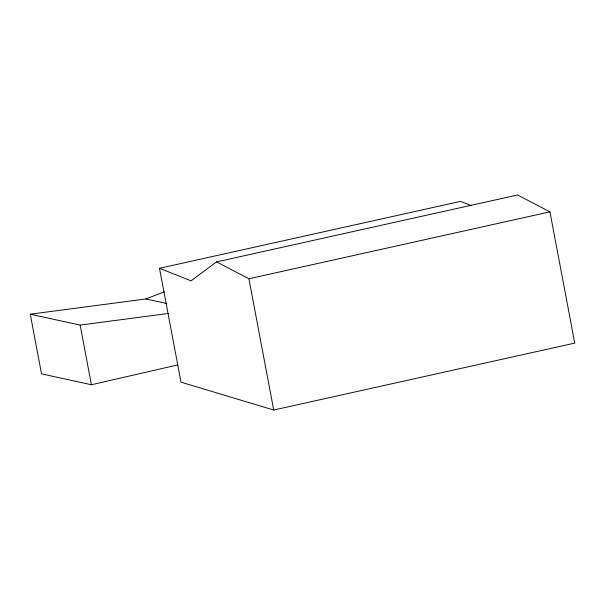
<?xml version="1.0" encoding="UTF-8"?>
<svg xmlns="http://www.w3.org/2000/svg" width="605" height="605" viewBox="0 0 605 605"><rect width="100%" height="100%" fill="white"/><g stroke="black" fill="none" stroke-linecap="round" stroke-linejoin="round"><path stroke-width="0.91" d="M216.582 261.889L191.014 280.818L159.501 268.287L181.016 382.186L273.725 410.024L574.75 343.111L549.945 211.848L517.615 194.976L216.582 261.889L248.92 278.761L549.945 211.848M177.809 364.906L91.415 384.75L41.526 373.867L30.25 314.207L145.888 298.961L164.288 291.837M159.501 268.287L460.526 201.374L471.03 205.549M30.25 314.207L80.14 325.089L168.734 313.405M145.888 298.961L166.753 303.513M248.92 278.761L273.725 410.024M80.14 325.089L91.415 384.75"/></g></svg>
